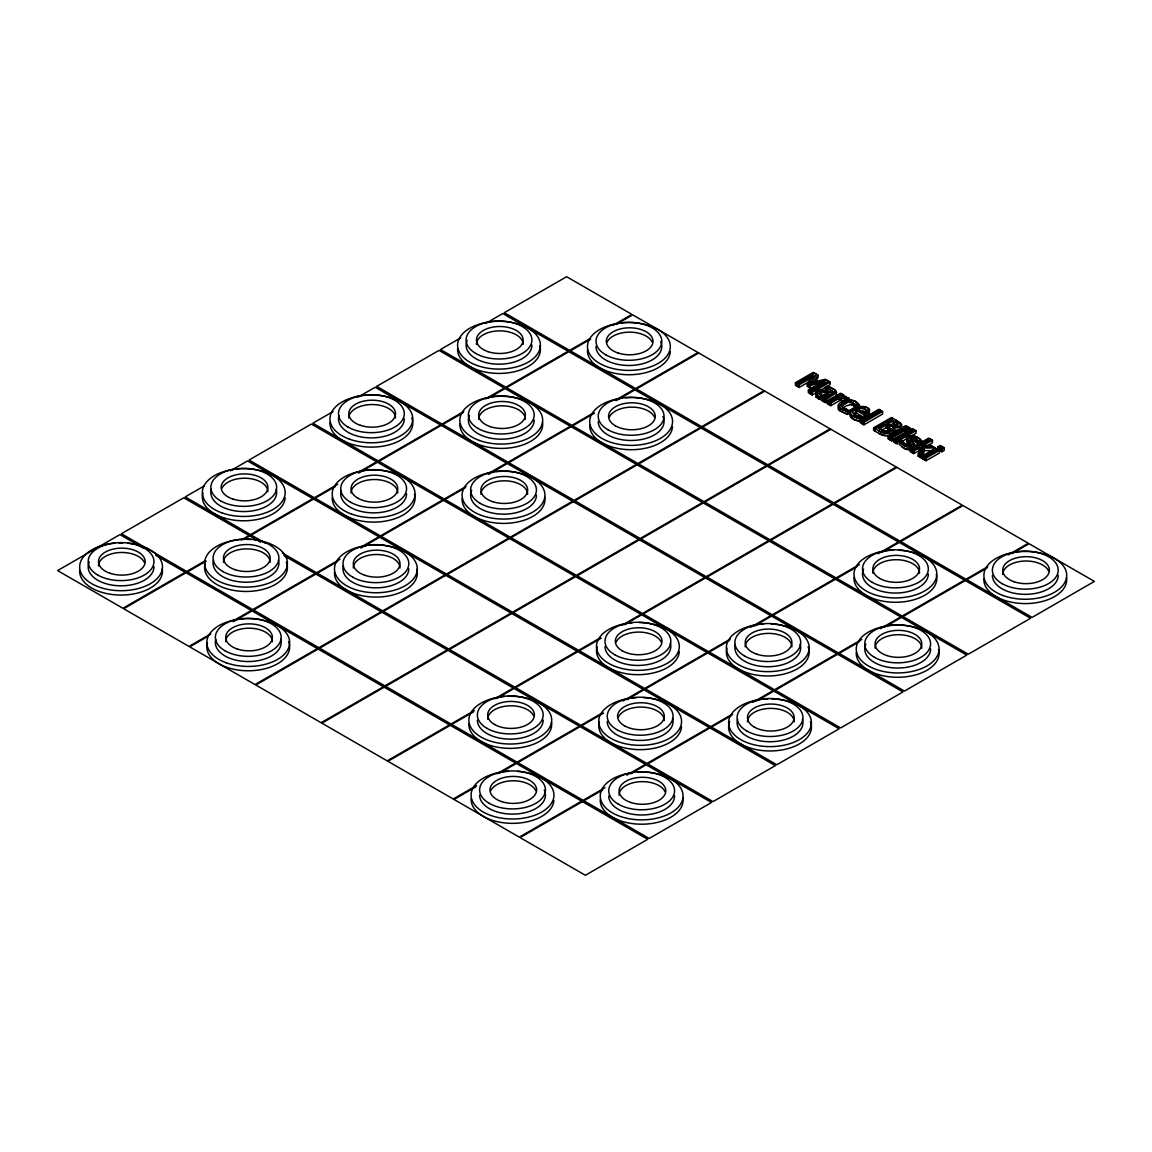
<?xml version="1.0" encoding="UTF-8"?>
<svg xmlns="http://www.w3.org/2000/svg" width="1152" height="1152" viewBox="0 0 1152 1152"><rect width="100%" height="100%" fill="white"/><g stroke="black" fill="none" stroke-linecap="round" stroke-linejoin="round"><path stroke-width="1.5" d="M842.803 409.853C844.157 404.842 853.013 402.912 856.152 407.462M924.206 448.027L922.666 458.741L924.206 448.027L935.309 447.97L931.003 445.493L920.045 445.694L930.96 439.387M849.787 413.784C849.168 418.838 856.066 420.466 859.925 421.574L859.925 418.982C867.168 416.765 845.669 415.166 855.043 409.637L865.829 415.858C883.814 399.557 830.074 410.126 859.925 418.982M941.645 446.357L939.312 447.696L939.485 452.981L926.093 460.714L918.202 456.163L919.656 446.947L912.312 450.158L912.312 452.765M918.202 456.163L919.656 449.539M869.933 415.109L868.838 411.883M906.912 439.949L906.509 441.821L909.749 445.349M839.016 406.296L838.368 407.304A7.33 4.234 0 0 0 838.814 410.184L845.928 413.568M816.523 374.242L811.037 382.55L825.278 379.31L830.074 382.075L830.074 384.667L821.16 389.822M809.914 381.211L799.157 387.432L795.442 385.286L795.442 382.68L813.283 372.384L818.021 375.106L812.534 383.429L826.776 380.174M814.363 383.256L818.021 377.712L818.021 375.106M854.323 415.152L856.555 413.107L856.555 410.501L854.15 413.251L856.166 415.829M815.155 386.971L810.115 388.08L807.178 386.395L807.178 383.789L813.024 375.077L797.659 383.962L797.659 386.568M808.675 384.653L814.536 375.955L799.157 384.826L795.442 382.68M901.138 429.134L901.656 426.83M816.322 393.869L815.659 397.037L821.794 400.176M835.618 396.562L836.669 395.136L835.733 392.962M868.435 416.851L869.386 415.973M863.856 412.733C869.558 409.09 859.45 405.965 856.771 408.643L865.354 413.597C871.056 409.954 860.947 406.829 858.283 409.507M203.918 486.101L185.227 496.901L250.546 534.6L312.854 498.629L247.536 460.915L230.4 470.808M333.115 411.523L312.854 423.216L378.173 460.915L440.482 424.944L375.178 387.23L358.042 397.123M460.742 337.838L440.482 349.517L505.8 387.23L568.123 351.259L502.805 313.546L485.669 323.438M205.43 560.65L186.725 571.45L121.421 533.736L183.73 497.765L249.048 535.478L241.258 539.971M337.723 484.272L314.366 497.765L249.048 460.051L311.357 424.08L376.675 461.794L357.984 472.579M463.795 411.48L441.994 424.08L376.675 386.366L438.984 350.395L504.302 388.094L485.611 398.894M589.867 338.702L569.621 350.395L504.302 312.682L566.611 276.71L631.93 314.41L613.238 325.21M206.179 561.096L187.488 571.882L252.792 609.595L315.115 573.61L284.011 555.653M243.562 539.51L249.797 535.91L260.683 542.189M335.362 486.504L315.115 498.197L380.434 535.91L442.742 499.925L377.424 462.226L358.733 473.011M462.989 412.819L442.742 424.512L508.061 462.226L570.37 426.24L505.051 388.541L487.915 398.434M590.616 339.134L570.37 350.827L635.688 388.541L697.997 352.555L632.678 314.842L617.098 323.842M210.787 633.845L188.986 646.43L123.667 608.731L185.976 572.746L251.294 610.459L232.603 621.245M339.984 559.253L316.613 572.746L282.398 553.003M360.23 547.56L378.922 536.774L313.603 499.061L251.294 535.046L265.291 543.125M466.056 486.475L444.24 499.061L378.922 461.347L441.245 425.376L506.549 463.09L487.858 473.875M593.683 412.79L571.867 425.376L506.549 387.662L568.872 351.691L634.19 389.405L615.485 400.19M208.426 636.077L189.734 646.862L255.053 684.576L317.362 648.605L252.043 610.891L233.352 621.691M337.608 561.485L317.362 573.178L382.68 610.891L444.989 574.92L379.67 537.206L360.979 548.006M465.25 487.8L444.989 499.493L510.307 537.206L572.616 501.235L507.312 463.522L488.606 474.307M594.432 413.222L572.616 425.808L637.934 463.522L700.258 427.55L634.939 389.837L616.234 400.622M814.781 373.248L796.939 383.544L796.939 386.15M816.696 392.4L812.232 394.978L808.358 392.746L808.358 390.139L823.738 381.269L808.618 384.624L808.675 387.259M828.576 381.211L810.734 391.507L810.734 394.114M808.358 390.139L812.232 392.371L830.074 382.075M828.058 390.845L825.134 389.952L825.134 387.346L827.424 386.021L834.235 389.491L835.157 391.666L823.882 399.11L823.882 401.702M832.81 393.437L826.632 390.816L826.632 388.21L828.922 386.885L831.11 387.691L835.733 390.37L836.669 392.53L825.394 399.974L821.65 397.814L821.65 400.421L825.394 402.581L834.552 397.282M821.65 397.814L823.075 396.994L818.654 396.317M828.662 393.768L824.947 395.914L820.93 395.309L818.496 393.35L819.59 391.968L822.917 391.493L830.16 394.632L826.445 396.778L821.304 395.654L820.238 393.523L823.262 392.256L827.928 393.581M845.395 401.342L840.312 400.219L830.808 405.706L827.05 403.531L827.05 400.939L840.442 393.206L844.2 395.366L842.198 396.518L848.966 398.203L848.966 400.81M841.939 394.07L828.547 401.803L828.547 404.395M842.688 394.502L840.701 395.654C852.264 396.648 844.776 399.73 838.814 396.749L829.31 402.235L829.31 404.842M827.05 400.939L830.808 403.099L840.312 397.613L846.619 399.571L848.966 398.203M859.349 407.549L859.349 404.957C854.726 398.059 843.091 397.93 838.368 404.712A7.33 4.234 0 0 0 838.814 407.578L845.928 410.962C852.97 409.248 834.451 407.736 843.984 402.998C850.032 397.037 854.093 407.102 857.837 404.078L854.914 401.198M854.986 401.386C849.83 399.427 843.077 400.968 839.866 405.576A7.33 4.234 0 0 0 840.312 408.442L847.426 411.826C854.467 410.112 835.949 408.6 845.496 403.877C851.544 397.901 855.59 407.966 859.349 404.957M839.635 409.162A7.33 4.234 0 0 0 840.312 411.048L847.426 414.432L849.96 412.963L849.83 410.285M860.198 420.062L878.846 409.306L882.59 411.466L882.59 414.072L863.942 424.829L860.198 422.669L860.198 420.062L863.942 422.237L882.59 411.466M880.344 410.17L861.696 420.941L861.696 423.533M881.093 410.602L862.445 421.373L862.445 423.965M888.322 436.363L881.957 435.139L873.605 430.416L873.605 427.81L891.446 417.514L900.418 422.827L901.886 425.045C901.987 429.653 892.526 426.413 894.586 429.178L894.672 430.344C891.23 435.701 883.138 433.987 878.717 430.762M892.944 418.378L875.102 428.674L875.102 431.28M879.509 428.875L886.09 425.074L886.09 427.68L882.144 429.955M888.077 423.936L893.304 420.912L893.304 423.518L889.373 425.779M903.413 429.581L903.413 426.974L905.746 425.621L909.821 427.968L909.821 430.574M887.933 436.09L891.691 438.25L905.083 430.531L905.083 433.123L891.691 440.856L887.933 438.682L887.933 436.09L901.325 428.357L907.474 431.928L907.474 429.322L903.413 426.974M902.822 429.221L889.445 436.954L889.445 439.56M907.243 426.485L904.91 427.838L904.91 430.445M903.586 429.653L890.194 437.386L890.194 439.992M908.309 427.104L905.976 428.458L905.976 431.05M907.474 429.322L909.821 427.968M915.955 430.718L897.307 441.49L897.307 444.096L893.549 441.922L893.549 439.33L912.197 428.558L915.955 430.718L915.955 433.325L911.29 436.018M913.694 429.422L895.046 440.194L895.046 442.786M914.443 429.854L895.795 440.626L895.795 443.232M899.078 441.59L901.613 440.136L904.392 443.765L909.216 444.269L909.749 442.757L906.408 438.235C909.619 433.483 917.51 435.758 920.218 440.006L917.798 441.403L915.091 438.134L910.57 437.688L909.979 439.243L913.421 443.635L910.901 445.853L907.517 446.357A7.229 4.176 0 0 1 903.73 445.493L899.078 441.59L899.078 444.197L903.73 448.085A7.229 4.176 0 0 0 904.982 448.546M906.624 438.71L900.59 442.454L905.227 446.357A7.229 4.176 0 0 0 909.029 447.221L912.398 446.717L914.933 444.499L911.491 440.107L912.067 438.552L916.603 438.998L919.31 442.267L921.715 440.87C919.008 436.622 911.117 434.347 907.92 439.099L908.006 440.093C916.56 445.478 904.406 447.912 903.11 441M919.699 457.027L921.168 447.811L919.411 447.797L919.411 450.403L913.824 453.629L910.066 451.454L910.066 448.862L928.714 438.091L932.472 440.266L932.472 442.858L927 446.011M930.211 438.955L911.563 449.726L911.563 452.333M910.066 448.862L913.824 451.022L919.411 447.797M932.472 440.266L921.542 446.558L932.501 446.357M474.365 710.525L450.994 724.018L385.675 686.318L447.998 650.333L513.317 688.046L494.611 698.832M600.437 637.747L578.621 650.333L513.317 612.619L575.626 576.648L640.944 614.362L622.253 625.147M473.558 711.864L451.742 724.45L517.061 762.163L579.384 726.192L514.066 688.478L496.93 698.371M601.186 638.179L579.384 650.765L644.688 688.478L707.011 652.507L641.693 614.794L624.557 624.686M937.814 449.438L937.814 446.832L940.147 445.478L944.208 447.826L944.208 450.432L941.875 451.786L935.726 448.214L922.334 455.947L922.334 458.554M937.224 449.078L923.832 456.811L923.832 459.418M937.973 449.51L924.595 457.243L924.595 459.85M942.71 446.962L940.378 448.315L940.378 450.907M918.202 453.557L926.093 458.107L939.485 450.389M937.814 446.832L941.875 449.179L944.208 447.826M476.611 785.52L453.254 799.013L387.936 761.299L450.245 725.328L515.563 763.027L496.872 773.827M602.683 712.728L580.882 725.328L515.563 687.614L577.872 651.643L643.19 689.342L622.944 701.035M730.325 639.043L708.509 651.643L643.19 613.93L705.499 577.944L770.818 615.658L750.571 627.35M859.507 564.466L836.136 577.944L770.818 540.245L833.141 504.259L898.445 541.973L878.198 553.666M475.805 786.845L454.003 799.445L519.322 837.158L581.63 801.173L516.312 763.459L499.176 773.366M603.446 713.16L581.63 725.76L646.949 763.459L709.258 727.488L643.939 689.774L626.803 699.667M729.518 640.382L709.258 652.075L774.576 689.774L836.885 653.803L771.566 616.09L754.43 625.982M857.146 566.698L836.885 578.39L902.203 616.09L964.512 580.118L899.208 542.405L882.072 552.298M604.944 787.723L583.128 800.309L517.81 762.595L580.133 726.624L645.451 764.338L626.746 775.123M732.571 714.038L710.755 726.624L645.451 688.91L707.76 652.939L773.078 690.653L752.818 702.346M861.754 639.446L838.397 652.939L773.078 615.226L835.387 579.254L900.706 616.954L880.459 628.646M987.826 566.654L966.024 579.254L900.706 541.541L963.014 505.57L1028.333 543.269L1008.086 554.962M602.582 789.955L583.877 800.741L649.195 838.454L711.518 802.483L646.2 764.77L630.619 773.755M731.765 715.363L711.518 727.056L776.822 764.77L839.146 728.784L773.827 691.085L756.691 700.978M859.392 641.678L839.146 653.371L904.464 691.085L966.773 655.099L901.454 617.4L884.318 627.293M987.019 567.994L966.773 579.686L1032.091 617.4L1094.4 581.414L1029.082 543.715L1011.946 553.608M900.187 429.811L893.88 430.56M821.088 395.438L825.595 395.237M912.067 441.158L915.451 441.072L918.893 443.923M889.834 436.176L891.302 435.758M807.178 383.789L810.115 385.488L825.235 382.133L809.856 391.003L809.856 393.61M909.85 448.776L907.517 448.949A7.229 4.176 0 0 1 906.235 448.819M860.112 411.437L865.771 412.142M910.21 449.813L909.029 449.827A7.229 4.176 0 0 1 905.227 448.963L901.757 446.616M933.811 447.106L922.709 447.163L921.168 457.862M924.206 450.634L933.725 450.59M838.814 399.355L844.992 401.227M823.262 400.363L824.573 400.464L823.147 401.285L823.147 398.678L824.573 397.858C816.61 399.701 811.08 389.131 821.707 389.621C829.238 393.538 838.555 392.285 825.134 387.346M821.765 399.499L818.654 398.923M885.298 435.485L878.717 433.368M849.946 404.05L852.019 404.482M858.427 420.71L854.165 419.443M856.296 415.714L860.89 416.693L858.427 418.104C828.576 409.262 882.317 398.693 864.331 414.994L864.331 417.6L856.555 413.107M862.474 410.558L865.771 412.819M880.459 431.669L888.336 432.706L892.541 430.603L893.088 428.314C891.014 425.549 900.475 428.789 900.389 424.181L896.184 420.235M824.098 394.373L826.43 395.309M913.954 440.208L917.798 443.995L917.683 441.331M889.272 424.627C890.827 427.003 899.165 425.808 895.954 422.525M879.926 429.12L883.598 430.819L887.688 430.718L890.165 428.544L887.285 425.765M895.579 422.222L891.792 420.048L886.565 423.058C889.07 429.336 905.472 425.995 894.067 421.358M893.304 423.518L895.579 424.829M826.632 388.21C850.262 400.378 809.006 382.723 818.424 396.389M852.926 404.914L855.317 408.139L855.317 405.547M886.09 427.68L888.797 429.235M873.605 427.81L880.229 431.626M893.549 439.33L897.307 441.49M143.237 548.078L119.909 534.6L57.6 570.586L122.918 608.285L185.227 572.314L155.678 555.25M894.067 423.965L896.846 426.096M887.285 428.357L889.934 430.43M830.117 391.766L832.003 393.379M854.222 419.587L851.242 416.693M818.424 398.981L816.739 396.634M909.749 444.701L907.92 441.706M913.925 445.09L914.731 446.141M894.586 431.784L894.672 432.95M941.875 449.179L941.875 451.786M926.093 458.107L926.093 460.714M921.715 440.87L921.715 443.477M913.824 451.022L913.824 453.629M913.09 438.192L913.09 440.798M891.691 438.25L891.691 440.856M863.942 422.237L863.942 424.829M862.258 417.485L862.387 420.163M855.187 405.461L855.187 408.067M847.426 411.826L847.426 414.432M840.312 397.613L840.312 400.219M830.808 403.099L830.808 405.706M825.394 399.974L825.394 402.581M812.232 392.371L812.232 394.978M810.115 385.488L810.115 388.08M799.157 384.826L799.157 387.432M679.277 651.614A41.414 23.904 0 0 1 633.73 674.554A41.414 23.904 0 0 1 597.067 646.805M670.291 643.061A32.918 19.008 0 0 1 640.886 665.366A32.918 19.008 0 0 1 604.987 646.502M639.374 622.541A41.414 23.904 0 0 1 674.222 657.907A41.414 23.904 0 0 1 603.835 660.024A41.414 23.904 0 0 1 632.146 622.757M616.104 642.096A23.357 13.493 0 0 1 638.669 632.088A23.357 13.493 0 0 1 661.234 642.096M551.491 722.174A41.414 23.904 0 0 1 511.517 748.354A41.414 23.904 0 0 1 468.893 723.614M543.182 720.058A32.918 19.008 0 0 1 510.394 739.123A32.918 19.008 0 0 1 477.36 720.187M508.133 696.24A41.414 23.904 0 0 1 547.69 730.368A41.414 23.904 0 0 1 476.899 734.27A41.414 23.904 0 0 1 504.518 696.442M487.685 719.266A23.357 13.493 0 0 1 507.989 705.902A23.357 13.493 0 0 1 533.606 715.781M553.91 800.294A41.414 23.904 0 0 1 511.056 823.334A41.414 23.904 0 0 1 471.139 798.595M544.291 790.128A32.918 19.008 0 0 1 516.931 813.946A32.918 19.008 0 0 1 479.606 795.168M517.579 771.379A41.414 23.904 0 0 1 547.301 808.085A41.414 23.904 0 0 1 477.144 807.523A41.414 23.904 0 0 1 508.579 771.307M490.723 790.762A23.357 13.493 0 0 1 513.288 780.768A23.357 13.493 0 0 1 535.853 790.762M682.877 798.034A41.414 23.904 0 0 1 642.902 824.198A41.414 23.904 0 0 1 600.278 799.459M674.568 795.902A32.918 19.008 0 0 1 641.765 814.982A32.918 19.008 0 0 1 608.746 796.046M637.704 772.171A41.414 23.904 0 0 1 680.04 804.946A41.414 23.904 0 0 1 610.157 811.483A41.414 23.904 0 0 1 632.362 772.675M619.056 795.125A23.357 13.493 0 0 1 639.374 781.747A23.357 13.493 0 0 1 664.978 791.626M681.538 726.61A41.414 23.904 0 0 1 635.976 749.534A41.414 23.904 0 0 1 599.314 721.8M672.552 718.056A32.918 19.008 0 0 1 643.147 740.347A32.918 19.008 0 0 1 607.234 721.483M643.421 697.594A41.414 23.904 0 0 1 675.576 733.795A41.414 23.904 0 0 1 605.088 734.141A41.414 23.904 0 0 1 636.206 697.622M618.35 717.077A23.357 13.493 0 0 1 643.968 707.198A23.357 13.493 0 0 1 664.272 720.562M810.389 721.685A41.414 23.904 0 0 1 769.91 750.96A41.414 23.904 0 0 1 729.734 721.555M802.426 719.352A32.918 19.008 0 0 1 770.155 741.73A32.918 19.008 0 0 1 737.597 719.482M771.509 698.832A41.414 23.904 0 0 1 805.766 734.803A41.414 23.904 0 0 1 734.645 735.134A41.414 23.904 0 0 1 767.894 698.846M747.446 721.872A23.357 13.493 0 0 1 770.803 708.379A23.357 13.493 0 0 1 794.16 721.872M808.128 646.704A41.414 23.904 0 0 1 769.018 675.965A41.414 23.904 0 0 1 726.941 648.115M800.179 644.371A32.918 19.008 0 0 1 767.894 666.734A32.918 19.008 0 0 1 735.35 644.501M771.048 623.909A41.414 23.904 0 0 1 803.203 660.11A41.414 23.904 0 0 1 732.715 660.456A41.414 23.904 0 0 1 763.834 623.938M745.186 646.877A23.357 13.493 0 0 1 768.542 633.398A23.357 13.493 0 0 1 791.899 646.877M938.534 649.541A41.414 23.904 0 0 1 900.259 677.232A41.414 23.904 0 0 1 856.282 652.522M930.571 648.965A32.918 19.008 0 0 1 893.477 667.886A32.918 19.008 0 0 1 865.843 644.184M899.136 625.147A41.414 23.904 0 0 1 933.077 661.421A41.414 23.904 0 0 1 861.667 660.859A41.414 23.904 0 0 1 897.336 625.133M875.074 648.187A23.357 13.493 0 0 1 898.43 634.694A23.357 13.493 0 0 1 921.787 648.187M936.288 574.546A41.414 23.904 0 0 1 898.013 602.237A41.414 23.904 0 0 1 854.035 577.541M928.325 573.984A32.918 19.008 0 0 1 891.23 592.891A32.918 19.008 0 0 1 863.582 569.189M898.675 550.224A41.414 23.904 0 0 1 930.514 586.728A41.414 23.904 0 0 1 859.723 586.166A41.414 23.904 0 0 1 893.275 550.181M872.813 573.192A23.357 13.493 0 0 1 896.184 559.714A23.357 13.493 0 0 1 919.541 573.192M1066.507 577.411A41.414 23.904 0 0 1 1026.533 603.576A41.414 23.904 0 0 1 983.909 578.837M1058.213 575.28A32.918 19.008 0 0 1 1025.41 594.346A32.918 19.008 0 0 1 992.376 575.41M1002.701 574.488A23.357 13.493 0 0 1 1023.005 561.125A23.357 13.493 0 0 1 1048.622 571.003M672.523 426.658A41.414 23.904 0 0 1 629.669 449.698A41.414 23.904 0 0 1 589.766 424.958M662.904 416.491A32.918 19.008 0 0 1 635.558 440.309A32.918 19.008 0 0 1 598.234 421.546M625.392 397.8A41.414 23.904 0 0 1 669.96 429.797A41.414 23.904 0 0 1 600.034 437.256A41.414 23.904 0 0 1 621.85 398.174M609.35 417.125A23.357 13.493 0 0 1 631.915 407.131A23.357 13.493 0 0 1 654.466 417.125M544.738 497.218A41.414 23.904 0 0 1 504.749 523.397A41.414 23.904 0 0 1 462.139 498.643M536.429 495.101A32.918 19.008 0 0 1 499.334 514.008A32.918 19.008 0 0 1 471.686 490.306M495.979 471.658A41.414 23.904 0 0 1 542.736 502.819A41.414 23.904 0 0 1 472.81 511.2A41.414 23.904 0 0 1 494.222 471.859M480.917 494.309A23.357 13.493 0 0 1 504.274 480.816A23.357 13.493 0 0 1 527.645 494.309M416.75 569.347A41.414 23.904 0 0 1 378.49 597.038A41.414 23.904 0 0 1 334.498 572.328M408.802 568.786A32.918 19.008 0 0 1 373.133 587.779A32.918 19.008 0 0 1 343.454 565.603M368.352 545.342A41.414 23.904 0 0 1 415.109 576.504A41.414 23.904 0 0 1 345.182 584.885A41.414 23.904 0 0 1 366.595 545.544M353.29 567.994A23.357 13.493 0 0 1 376.646 554.501A23.357 13.493 0 0 1 400.003 567.994M670.277 351.677A41.414 23.904 0 0 1 627.422 374.717A41.414 23.904 0 0 1 587.506 349.978M660.658 341.51A32.918 19.008 0 0 1 633.298 365.314A32.918 19.008 0 0 1 595.973 346.55M621.36 322.978A41.414 23.904 0 0 1 668.117 354.154A41.414 23.904 0 0 1 598.19 362.534A41.414 23.904 0 0 1 619.603 323.194M607.09 342.144A23.357 13.493 0 0 1 629.654 332.15A23.357 13.493 0 0 1 652.219 342.144M539.885 345.686A41.414 23.904 0 0 1 501.61 373.378A41.414 23.904 0 0 1 457.632 348.682M531.922 345.125A32.918 19.008 0 0 1 494.827 364.032A32.918 19.008 0 0 1 467.194 340.33M476.424 344.333A23.357 13.493 0 0 1 499.781 330.854A23.357 13.493 0 0 1 523.138 344.333M542.477 422.237A41.414 23.904 0 0 1 502.502 448.402A41.414 23.904 0 0 1 459.878 423.662M534.182 420.106A32.918 19.008 0 0 1 497.088 439.027A32.918 19.008 0 0 1 469.44 415.325M478.67 419.328A23.357 13.493 0 0 1 502.027 405.835A23.357 13.493 0 0 1 525.384 419.328M411.739 417.845A41.414 23.904 0 0 1 375.322 447.005A41.414 23.904 0 0 1 330.005 422.366M404.294 418.81A32.918 19.008 0 0 1 368.626 437.818A32.918 19.008 0 0 1 338.947 415.642M348.782 418.018A23.357 13.493 0 0 1 372.154 404.539A23.357 13.493 0 0 1 395.51 418.018M414.504 494.366A41.414 23.904 0 0 1 376.229 522.058A41.414 23.904 0 0 1 332.251 497.347M406.541 493.79A32.918 19.008 0 0 1 370.872 512.798A32.918 19.008 0 0 1 341.194 490.622M351.043 493.013A23.357 13.493 0 0 1 374.4 479.52A23.357 13.493 0 0 1 397.757 493.013M285.134 497.75A41.414 23.904 0 0 1 239.573 520.675A41.414 23.904 0 0 1 202.91 492.941M276.149 489.197A32.918 19.008 0 0 1 243.864 511.56A32.918 19.008 0 0 1 211.32 489.326M221.962 488.218A23.357 13.493 0 0 1 247.565 478.339A23.357 13.493 0 0 1 267.869 491.702M288.605 641.506A41.414 23.904 0 0 1 249.494 670.766A41.414 23.904 0 0 1 207.418 642.902M280.642 639.158A32.918 19.008 0 0 1 248.371 661.536A32.918 19.008 0 0 1 215.827 639.302M225.662 641.678A23.357 13.493 0 0 1 249.019 628.2A23.357 13.493 0 0 1 272.376 641.678M286.358 562.19A41.414 23.904 0 0 1 247.248 591.451A41.414 23.904 0 0 1 205.171 563.602M278.395 559.858A32.918 19.008 0 0 1 246.125 582.221A32.918 19.008 0 0 1 213.566 559.987M254.65 539.842A41.414 23.904 0 0 1 277.546 578.707A41.414 23.904 0 0 1 207.432 571.91A41.414 23.904 0 0 1 251.064 539.496M223.416 562.363A23.357 13.493 0 0 1 246.773 548.885A23.357 13.493 0 0 1 270.13 562.363M162.274 568.872A41.414 23.904 0 0 1 122.299 595.051A41.414 23.904 0 0 1 79.675 570.298M153.965 566.755A32.918 19.008 0 0 1 116.87 585.662A32.918 19.008 0 0 1 89.237 561.96M127.915 543.24A41.414 23.904 0 0 1 155.506 580.075A41.414 23.904 0 0 1 85.997 579.528A41.414 23.904 0 0 1 115.301 543.139M118.915 542.938A41.414 23.904 0 0 1 122.53 542.923M98.467 565.963A23.357 13.493 0 0 1 118.771 552.586A23.357 13.493 0 0 1 144.389 562.464M891.662 429.408L889.186 431.582L886.234 431.885L877.997 428.011L884.592 424.21L891.662 429.408M315.864 574.056L253.555 610.027L318.859 647.741L381.182 611.755L315.864 574.056M443.491 500.357L381.182 536.342L446.501 574.056L508.81 538.07L443.491 500.357M571.118 426.672L508.81 462.658L574.128 500.357L636.437 464.386L571.118 426.672M698.746 352.987L636.437 388.973L701.755 426.672L764.064 390.701L698.746 352.987M318.11 649.037L255.802 685.008L321.12 722.722L383.429 686.75L318.11 649.037M381.931 612.187L319.622 648.173L384.926 685.872L447.25 649.901L381.931 612.187M445.738 575.352L383.429 611.323L448.747 649.037L511.056 613.066L445.738 575.352M509.558 538.502L447.25 574.488L512.554 612.187L574.877 576.216L509.558 538.502M573.379 501.667L511.056 537.638L576.374 575.352L638.683 539.381L573.379 501.667M637.186 464.818L574.877 500.803L640.195 538.502L702.504 502.531L637.186 464.818M701.006 427.982L638.683 463.954L704.002 501.667L766.325 465.682L701.006 427.982M764.813 391.133L702.504 427.104L767.822 464.818L830.131 428.846L764.813 391.133M384.178 687.182L321.869 723.154L387.187 760.867L449.496 724.896L384.178 687.182M511.805 613.498L449.496 649.469L514.814 687.182L577.123 651.197L511.805 613.498M639.446 539.813L577.123 575.784L642.442 613.498L704.75 577.512L639.446 539.813M703.253 502.963L640.944 538.934L706.262 576.648L768.571 540.677L703.253 502.963M767.074 466.128L704.75 502.099L770.069 539.813L832.378 503.827L767.074 466.128M830.88 429.278L768.571 465.25L833.89 502.963L896.198 466.992L830.88 429.278M769.32 541.109L707.011 577.08L772.33 614.794L834.638 578.822L769.32 541.109M896.947 467.424L834.638 503.395L899.957 541.109L962.266 505.138L896.947 467.424M582.379 801.605L520.07 837.59L585.389 875.29L647.698 839.318L582.379 801.605M710.006 727.92L647.698 763.906L713.016 801.605L775.325 765.634L710.006 727.92M837.634 654.235L775.325 690.206L840.643 727.92L902.952 691.949L837.634 654.235M965.275 580.55L902.952 616.522L968.27 654.235L1030.579 618.264L965.275 580.55M614.707 654.725A32.918 19.008 0 0 0 669.73 646.085A32.918 19.008 0 0 0 629.266 622.901A32.918 19.008 0 0 0 614.707 654.725M622.152 650.779A23.357 13.493 0 0 0 661.234 644.731A23.357 13.493 0 0 0 632.621 628.214A23.357 13.493 0 0 0 622.152 650.779M487.08 728.41A32.918 19.008 0 0 0 542.088 719.77A32.918 19.008 0 0 0 501.638 696.586A32.918 19.008 0 0 0 487.08 728.41M494.525 724.464A23.357 13.493 0 0 0 533.606 718.416A23.357 13.493 0 0 0 504.994 701.899A23.357 13.493 0 0 0 494.525 724.464M489.326 803.39A32.918 19.008 0 0 0 544.349 794.765A32.918 19.008 0 0 0 503.899 771.566A32.918 19.008 0 0 0 489.326 803.39M501.61 801.59A23.357 13.493 0 0 0 536.645 789.912A23.357 13.493 0 0 0 501.61 778.234A23.357 13.493 0 0 0 501.61 801.59M618.466 804.254A32.918 19.008 0 0 0 673.474 795.629A32.918 19.008 0 0 0 633.024 772.43A32.918 19.008 0 0 0 618.466 804.254M630.734 802.469A23.357 13.493 0 0 0 665.784 790.79A23.357 13.493 0 0 0 630.734 779.112A23.357 13.493 0 0 0 630.734 802.469M616.968 729.706A32.918 19.008 0 0 0 671.976 721.08A32.918 19.008 0 0 0 631.526 697.882A32.918 19.008 0 0 0 616.968 729.706M624.398 725.774A23.357 13.493 0 0 0 663.48 719.726A23.357 13.493 0 0 0 634.867 703.21A23.357 13.493 0 0 0 624.398 725.774M746.842 731.002A32.918 19.008 0 0 0 801.85 722.376A32.918 19.008 0 0 0 761.4 699.178A32.918 19.008 0 0 0 746.842 731.002M754.286 727.07A23.357 13.493 0 0 0 793.368 721.022A23.357 13.493 0 0 0 764.755 704.506A23.357 13.493 0 0 0 754.286 727.07M744.595 656.021A32.918 19.008 0 0 0 799.603 647.381A32.918 19.008 0 0 0 759.154 624.197A32.918 19.008 0 0 0 744.595 656.021M756.864 654.221A23.357 13.493 0 0 0 791.899 642.542A23.357 13.493 0 0 0 756.864 630.864A23.357 13.493 0 0 0 756.864 654.221M874.469 657.317A32.918 19.008 0 0 0 929.491 648.691A32.918 19.008 0 0 0 889.027 625.493A32.918 19.008 0 0 0 874.469 657.317M886.752 655.531A23.357 13.493 0 0 0 921.787 643.853A23.357 13.493 0 0 0 886.752 632.174A23.357 13.493 0 0 0 886.752 655.531M872.222 582.336A32.918 19.008 0 0 0 927.23 573.696A32.918 19.008 0 0 0 886.781 550.512A32.918 19.008 0 0 0 872.222 582.336M879.667 578.39A23.357 13.493 0 0 0 918.734 572.357A23.357 13.493 0 0 0 890.136 555.84A23.357 13.493 0 0 0 879.667 578.39M1003.334 595.613A41.414 23.904 0 0 0 1066.68 576.202A41.414 23.904 0 0 0 1005.869 554.242A41.414 23.904 0 0 0 1003.334 595.613M1002.096 583.632A32.918 19.008 0 0 0 1057.118 575.006A32.918 19.008 0 0 0 1016.669 551.808A32.918 19.008 0 0 0 1002.096 583.632M1014.379 581.846A23.357 13.493 0 0 0 1049.414 570.154A23.357 13.493 0 0 0 1014.379 558.475A23.357 13.493 0 0 0 1014.379 581.846M607.954 429.754A32.918 19.008 0 0 0 662.962 421.128A32.918 19.008 0 0 0 622.512 397.93A32.918 19.008 0 0 0 607.954 429.754M615.398 425.822A23.357 13.493 0 0 0 654.466 419.774A23.357 13.493 0 0 0 625.867 403.258A23.357 13.493 0 0 0 615.398 425.822M480.326 503.438A32.918 19.008 0 0 0 535.334 494.813A32.918 19.008 0 0 0 494.885 471.629A32.918 19.008 0 0 0 480.326 503.438M492.595 501.653A23.357 13.493 0 0 0 527.645 489.974A23.357 13.493 0 0 0 492.595 478.296A23.357 13.493 0 0 0 492.595 501.653M352.699 577.138A32.918 19.008 0 0 0 407.707 568.498A32.918 19.008 0 0 0 367.258 545.314A32.918 19.008 0 0 0 352.699 577.138M364.968 575.338A23.357 13.493 0 0 0 400.003 563.659A23.357 13.493 0 0 0 364.968 551.981A23.357 13.493 0 0 0 364.968 575.338M605.707 354.773A32.918 19.008 0 0 0 660.715 346.147A32.918 19.008 0 0 0 620.266 322.949A32.918 19.008 0 0 0 605.707 354.773M617.976 352.973A23.357 13.493 0 0 0 653.011 341.294A23.357 13.493 0 0 0 617.976 329.616A23.357 13.493 0 0 0 617.976 352.973M477.043 365.458A41.414 23.904 0 0 0 540.389 346.032A41.414 23.904 0 0 0 479.592 324.072A41.414 23.904 0 0 0 477.043 365.458M475.819 353.477A32.918 19.008 0 0 0 530.827 344.837A32.918 19.008 0 0 0 490.378 321.653A32.918 19.008 0 0 0 475.819 353.477M488.102 351.677A23.357 13.493 0 0 0 523.138 339.998A23.357 13.493 0 0 0 488.102 328.32A23.357 13.493 0 0 0 488.102 351.677M479.304 440.438A41.414 23.904 0 0 0 542.65 421.027A41.414 23.904 0 0 0 481.838 399.067A41.414 23.904 0 0 0 479.304 440.438M478.066 428.458A32.918 19.008 0 0 0 533.088 419.832A32.918 19.008 0 0 0 492.638 396.634A32.918 19.008 0 0 0 478.066 428.458M490.349 426.672A23.357 13.493 0 0 0 525.384 414.979A23.357 13.493 0 0 0 490.349 403.301A23.357 13.493 0 0 0 490.349 426.672M349.416 439.142A41.414 23.904 0 0 0 412.762 419.717A41.414 23.904 0 0 0 351.965 397.757A41.414 23.904 0 0 0 349.416 439.142M348.192 427.162A32.918 19.008 0 0 0 403.2 418.522A32.918 19.008 0 0 0 362.75 395.338A32.918 19.008 0 0 0 348.192 427.162M360.461 425.362A23.357 13.493 0 0 0 395.51 413.683A23.357 13.493 0 0 0 360.461 402.005A23.357 13.493 0 0 0 360.461 425.362M351.677 514.123A41.414 23.904 0 0 0 415.008 494.712A41.414 23.904 0 0 0 354.211 472.752A41.414 23.904 0 0 0 351.677 514.123M350.438 502.142A32.918 19.008 0 0 0 405.461 493.517A32.918 19.008 0 0 0 364.997 470.318A32.918 19.008 0 0 0 350.438 502.142M357.883 498.211A23.357 13.493 0 0 0 396.965 492.163A23.357 13.493 0 0 0 368.352 475.646A23.357 13.493 0 0 0 357.883 498.211M221.789 512.827A41.414 23.904 0 0 0 285.134 493.416A41.414 23.904 0 0 0 224.338 471.442A41.414 23.904 0 0 0 221.789 512.827M220.565 500.846A32.918 19.008 0 0 0 275.573 492.206A32.918 19.008 0 0 0 235.123 469.022A32.918 19.008 0 0 0 220.565 500.846M232.834 499.046A23.357 13.493 0 0 0 267.869 487.368A23.357 13.493 0 0 0 232.834 475.69A23.357 13.493 0 0 0 232.834 499.046M226.296 662.803A41.414 23.904 0 0 0 289.642 643.378A41.414 23.904 0 0 0 228.83 621.418A41.414 23.904 0 0 0 226.296 662.803M225.072 650.822A32.918 19.008 0 0 0 280.08 642.182A32.918 19.008 0 0 0 239.63 618.998A32.918 19.008 0 0 0 225.072 650.822M237.341 649.022A23.357 13.493 0 0 0 272.376 637.344A23.357 13.493 0 0 0 237.341 625.666A23.357 13.493 0 0 0 237.341 649.022M222.811 571.507A32.918 19.008 0 0 0 277.819 562.867A32.918 19.008 0 0 0 237.37 539.683A32.918 19.008 0 0 0 222.811 571.507M235.094 569.707A23.357 13.493 0 0 0 270.13 558.029A23.357 13.493 0 0 0 235.094 546.35A23.357 13.493 0 0 0 235.094 569.707M97.862 575.093A32.918 19.008 0 0 0 152.87 566.467A32.918 19.008 0 0 0 112.421 543.283A32.918 19.008 0 0 0 97.862 575.093M110.146 573.307A23.357 13.493 0 0 0 145.181 561.629A23.357 13.493 0 0 0 110.146 549.95A23.357 13.493 0 0 0 110.146 573.307"/></g></svg>
